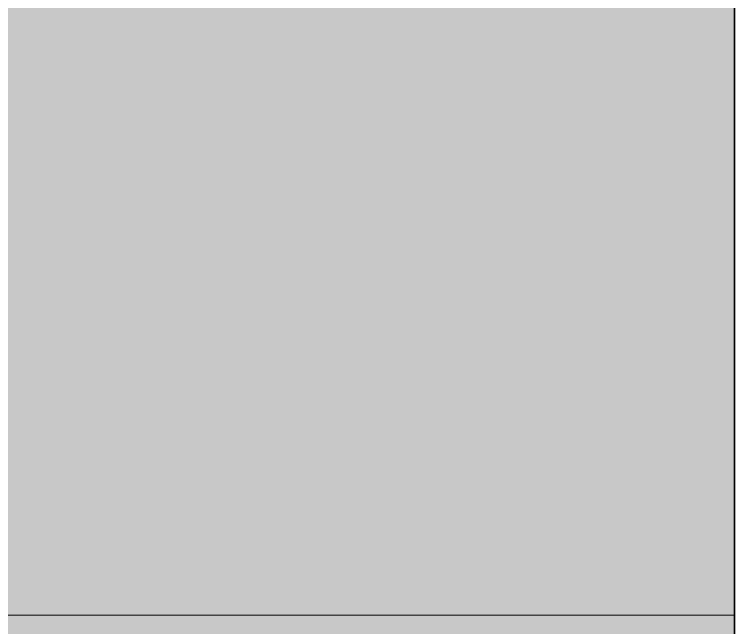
# Model space of a CAD drawing. Header units: inches. Extents: x -10205 to 13964, y -460 to 30702.
# Drawn here: x -3368.2 to -3367.336, y 11278.024 to 11278.759 of the extents above; entities that cross this region are included whole.
import ezdxf

# ---------------------------------------------------------------- set-up
doc = ezdxf.new("R2010")
doc.units = ezdxf.units.IN
doc.header["$MEASUREMENT"] = 0
for name, color, linetype, lineweight in [('A-GENM', 5, 'Continuous', 9), ('A-GENM-10', 5, 'Continuous', 25), ('A-WALL', 113, 'Continuous', 9), ('A-WALL-7', 113, 'Continuous', 5), ('A-WALL-8', 113, 'Continuous', 25)]:
    doc.layers.add(name, color=color, linetype=linetype, lineweight=lineweight)

# ---------------------------------------------------------------- blocks, each defined once
blk = doc.blocks.new('_THE_ WINDOW _ DOOR - Door - 1st Floor-1770337-SITE PLAN - CAD FILE')
at = {"layer": 'A-GENM-10'}
blk.add_line((19.0125, 0.8125), (19.0125, 4.8125), dxfattribs=at)

msp = doc.modelspace()

# ---------------------------------------------------------------- hatches: boundary and pattern name
at = {"layer": 'A-WALL-7'}
h = msp.add_hatch(color=256, dxfattribs=at)
h.paths.add_polyline_path([(-2369.31124, 11278.0394), (-2319.53624, 11278.0394), (-2319.53624, 11278.7894), (-2369.31124, 11278.7894), (-2369.31124, 11278.2894)], flags=0)
h.paths.add_polyline_path([(-2640.29874, 11278.0394), (-2637.73624, 11278.0394), (-2637.73624, 11278.7894), (-2676.51124, 11278.7894), (-2676.51124, 11278.0394), (-2640.92374, 11278.0394)], flags=0)
h.paths.add_polyline_path([(-2522.91124, 11278.0394), (-2522.53624, 11278.0394), (-2522.53624, 11278.7894), (-2522.91124, 11278.7894), (-2522.91124, 11278.2894)], flags=0)
h.paths.add_polyline_path([(-2106.44874, 11278.0394), (-2098.57374, 11278.0394), (-2098.57374, 11278.7894), (-2138.91124, 11278.7894), (-2138.91124, 11278.0394)], flags=0)
h.paths.add_polyline_path([(-2714.72374, 11278.0394), (-2714.53624, 11278.0394), (-2714.53624, 11278.7894), (-2714.91124, 11278.7894), (-2714.91124, 11278.0394)], flags=0)
h.paths.add_polyline_path([(-2215.52374, 11278.0394), (-2214.96124, 11278.0394), (-2214.96124, 11278.7894), (-2281.51124, 11278.7894), (-2281.51124, 11278.0394), (-2269.62144, 11278.0394)], flags=0)
h.paths.add_polyline_path([(-2755.04874, 11278.0394), (-2752.93624, 11278.0394), (-2752.93624, 11278.7894), (-2791.71124, 11278.7894), (-2791.71124, 11278.0394), (-2758.54874, 11278.0394)], flags=0)
h.paths.add_polyline_path([(-3278.92374, 11278.0394), (-3252.13624, 11278.0394), (-3252.13624, 11278.7894), (-3290.91124, 11278.7894), (-3290.91124, 11278.0394)], flags=0)
h.paths.add_polyline_path([(-3175.33624, 11278.0394), (-3175.33624, 11278.7894), (-3214.11124, 11278.7894), (-3214.11124, 11278.0394), (-3194.92374, 11278.0394)], flags=0)
h.paths.add_polyline_path([(-3137.31124, 11278.0394), (-3136.93624, 11278.0394), (-3136.93624, 11278.7894), (-3137.31124, 11278.7894), (-3137.31124, 11278.2894)], flags=0)
h.paths.add_polyline_path([(-3379.74559, 11278.0394), (-3367.33624, 11278.0394), (-3367.33624, 11278.7894), (-3407.42374, 11278.7894), (-3407.42374, 11278.0394), (-3380.54874, 11278.0394)], flags=0)
h.paths.add_polyline_path([(-3098.91124, 11278.0394), (-3088.67374, 11278.0394), (-3088.67374, 11278.7894), (-3098.91124, 11278.7894), (-3098.91124, 11278.2894)], flags=0)
h.paths.add_polyline_path([(-2448.29874, 11278.0394), (-2407.33624, 11278.0394), (-2407.33624, 11278.7894), (-2484.51124, 11278.7894), (-2484.51124, 11278.0394), (-2471.29874, 11278.0394)], flags=0)
h.paths.add_polyline_path([(-3050.64874, 11278.0394), (-3021.73624, 11278.0394), (-3021.73624, 11278.7894), (-3050.64874, 11278.7894), (-3050.64874, 11278.2894)], flags=0)
h.paths.add_polyline_path([(-2928.29874, 11278.0394), (-2906.53624, 11278.0394), (-2906.53624, 11278.7894), (-2983.71124, 11278.7894), (-2983.71124, 11278.0394), (-2961.04874, 11278.0394)], flags=0)
h.paths.add_polyline_path([(-2868.51124, 11278.0394), (-2829.73624, 11278.0394), (-2829.73624, 11278.7894), (-2868.51124, 11278.7894), (-2868.51124, 11278.2894)], flags=0)
h.paths.add_polyline_path([(-2572.92374, 11278.0394), (-2560.93624, 11278.0394), (-2560.93624, 11278.7894), (-2599.71124, 11278.7894), (-2599.71124, 11278.0394), (-2586.47708, 11278.0394)], flags=0)
h.paths.add_polyline_path([(-3328.93624, 11278.0394), (-3328.93624, 11278.7894), (-3329.31124, 11278.7894), (-3329.31124, 11278.0394)], flags=0)
h = msp.add_hatch(color=256, dxfattribs=at)
h.paths.add_polyline_path([(-2105.82374, 11277.2894), (-2097.82374, 11277.2894), (-2097.82374, 11278.0394), (-2138.91124, 11278.0394), (-2138.91124, 11277.2894), (-2106.44874, 11277.2894)], flags=0)
h.paths.add_polyline_path([(-3404.17374, 11277.2894), (-3367.33624, 11277.2894), (-3367.33624, 11278.0394), (-3406.67374, 11278.0394), (-3406.67374, 11277.2894), (-3405.92374, 11277.2894)], flags=0)
h.paths.add_polyline_path([(-3328.93624, 11277.2894), (-3328.93624, 11278.0394), (-3329.31124, 11278.0394), (-3329.31124, 11277.2894)], flags=0)
h.paths.add_polyline_path([(-3211.54874, 11277.2894), (-3175.33624, 11277.2894), (-3175.33624, 11278.0394), (-3214.11124, 11278.0394), (-3214.11124, 11277.2894), (-3212.17374, 11277.2894)], flags=0)
h.paths.add_polyline_path([(-2215.52374, 11277.2894), (-2214.96124, 11277.2894), (-2214.96124, 11278.0394), (-2281.51124, 11278.0394), (-2281.51124, 11277.2894), (-2269.62144, 11277.2894)], flags=0)
h.paths.add_polyline_path([(-2331.79874, 11277.2894), (-2319.53624, 11277.2894), (-2319.53624, 11278.0394), (-2369.31124, 11278.0394), (-2369.31124, 11277.2894), (-2335.29874, 11277.2894)], flags=0)
h.paths.add_polyline_path([(-3290.91124, 11277.2894), (-3252.13624, 11277.2894), (-3252.13624, 11278.0394), (-3290.91124, 11278.0394)], flags=0)
h.paths.add_polyline_path([(-3137.31124, 11277.2894), (-3136.93624, 11277.2894), (-3136.93624, 11278.0394), (-3137.31124, 11278.0394)], flags=0)
h.paths.add_polyline_path([(-2448.29874, 11277.2894), (-2407.33624, 11277.2894), (-2407.33624, 11278.0394), (-2484.51124, 11278.0394), (-2484.51124, 11277.2894), (-2471.29874, 11277.2894)], flags=0)
h.paths.add_polyline_path([(-3098.91124, 11277.2894), (-3088.67374, 11277.2894), (-3088.67374, 11278.0394), (-3098.91124, 11278.0394)], flags=0)
h.paths.add_polyline_path([(-3050.64874, 11277.2894), (-3021.73624, 11277.2894), (-3021.73624, 11278.0394), (-3050.64874, 11278.0394)], flags=0)
h.paths.add_polyline_path([(-2522.91124, 11277.2894), (-2522.53624, 11277.2894), (-2522.53624, 11278.0394), (-2522.91124, 11278.0394)], flags=0)
h.paths.add_polyline_path([(-2928.29874, 11277.2894), (-2906.53624, 11277.2894), (-2906.53624, 11278.0394), (-2983.71124, 11278.0394), (-2983.71124, 11277.2894), (-2961.04874, 11277.2894)], flags=0)
h.paths.add_polyline_path([(-2572.92374, 11277.2894), (-2560.93624, 11277.2894), (-2560.93624, 11278.0394), (-2599.71124, 11278.0394), (-2599.71124, 11277.2894), (-2586.47708, 11277.2894)], flags=0)
h.paths.add_polyline_path([(-2637.73624, 11277.2894), (-2637.73624, 11278.0394), (-2676.51124, 11278.0394), (-2676.51124, 11277.2894), (-2637.92374, 11277.2894)], flags=0)
h.paths.add_polyline_path([(-2868.51124, 11277.2894), (-2829.73624, 11277.2894), (-2829.73624, 11278.0394), (-2868.51124, 11278.0394)], flags=0)
h.paths.add_polyline_path([(-2714.53624, 11277.2894), (-2714.53624, 11278.0394), (-2714.91124, 11278.0394), (-2714.91124, 11277.2894), (-2714.72374, 11277.2894)], flags=0)
h.paths.add_polyline_path([(-2791.71124, 11277.2894), (-2752.93624, 11277.2894), (-2752.93624, 11278.0394), (-2791.71124, 11278.0394)], flags=0)

# ---------------------------------------------------------------- linework, layer by layer
at = {"layer": 'A-WALL'}
msp.add_line((-3406.67374, 11278.0394), (-3367.33624, 11278.0394), dxfattribs=at)
at = {"layer": 'A-WALL-8'}
msp.add_line((-3367.33624, 11277.2894), (-3367.33624, 11285.9144), dxfattribs=at)

# ---------------------------------------------------------------- block references
at = {"layer": 'A-GENM', "rotation": 180}
msp.add_blockref('_THE_ WINDOW _ DOOR - Door - 1st Floor-1770337-SITE PLAN - CAD FILE', (-3348.32374, 11281.6019), dxfattribs=at)

doc.saveas('drawing.dxf')
